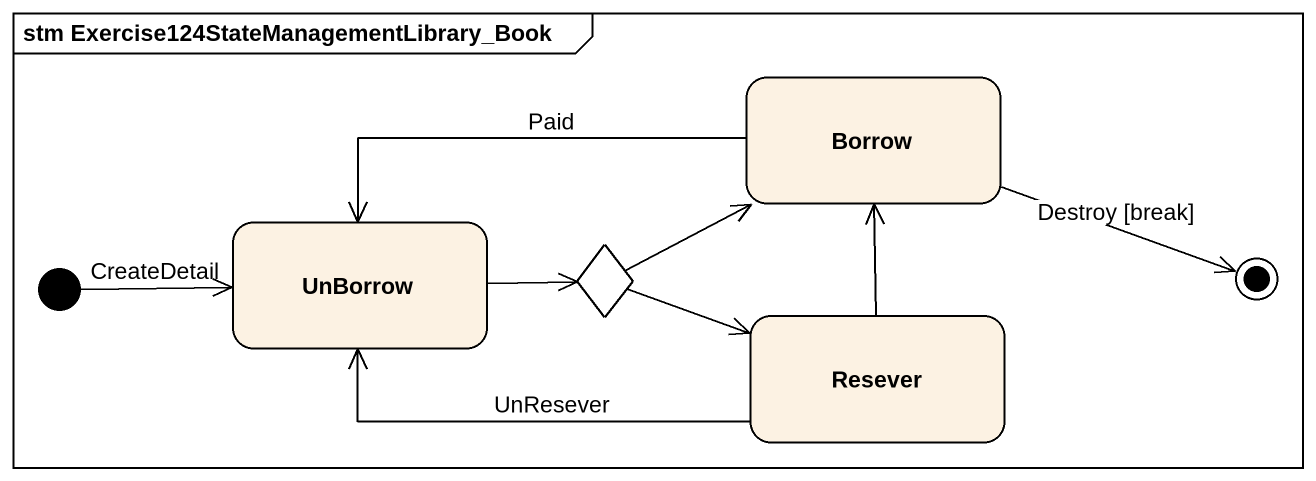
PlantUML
@startuml
mainframe stm Exercise124StateManagementLibrary_Book
hide empty description
state Borrow
state UnBorrow
state choice1 <<choice>>
state Resever
[*] -right-> UnBorrow : CreateDetail
Borrow -left-> UnBorrow : Paid
UnBorrow -right-> choice1
choice1 -right-> Borrow
choice1 -right-> Resever
Resever -up-> Borrow
Resever -left-> UnBorrow : UnResever
Borrow -right-> [*] : Destroy [break]
@enduml
